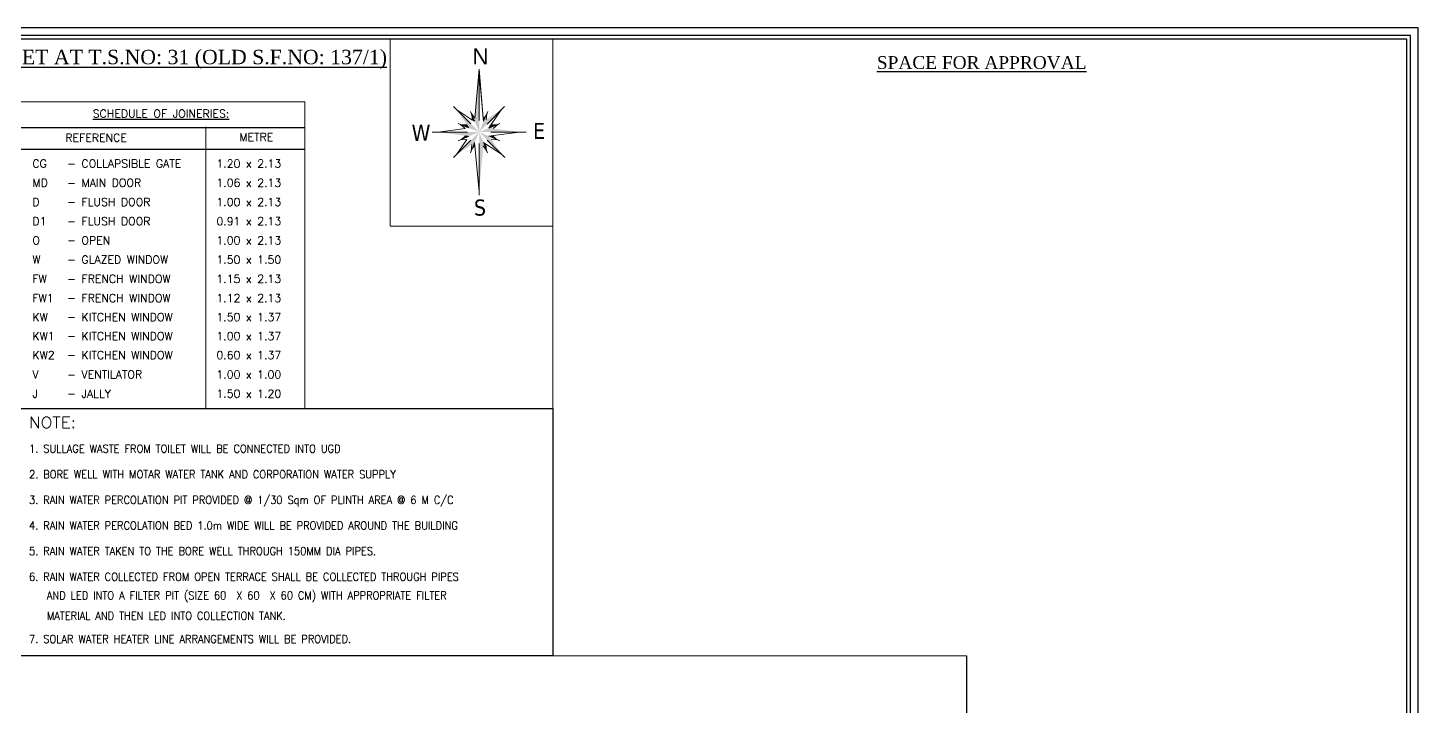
# Model space of a CAD drawing. Header units: metres. Extents: x 6 to 169, y 61 to 125.
# Drawn here: x 67.52 to 110.95, y 103.32 to 124.51 of the extents above; entities that cross this region are included whole.
import ezdxf
from ezdxf.enums import TextEntityAlignment as Align

# ---------------------------------------------------------------- set-up
doc = ezdxf.new("R2010")
doc.units = ezdxf.units.M
doc.header["$MEASUREMENT"] = 0
doc.layers.get('0').update_dxf_attribs({"lineweight": 5})
doc.layers.add('NORTH_DIRECTION', color=7, linetype='Continuous', lineweight=0)
doc.styles.add('Isa-', font='times.ttf')
doc.styles.add('ROMAND', font='romand.shx', dxfattribs={"width": 0.75})
doc.styles.add('SEN', font='tahoma.ttf', dxfattribs={"height": 1})
doc.styles.get("Standard").update_dxf_attribs({"font": 'arial.ttf'})

msp = doc.modelspace()

# ---------------------------------------------------------------- linework, layer by layer
for p, q in [((83.91952, 104.89193), (83.91952, 124.16383)), ((81.61394, 123.21966), (81.61789, 121.61337)), ((81.7435, 121.69109), (81.61418, 123.12289)), ((80.81365, 122.05651), (81.35687, 121.51596)), ((82.41026, 122.06044), (81.86974, 121.50755)), ((80.92036, 121.95033), (81.38559, 121.64183)), ((81.34624, 121.903), (81.47279, 121.59366)), ((81.48223, 121.69045), (81.37085, 121.84284)), ((81.47279, 121.59366), (81.38559, 121.64183)), ((81.75341, 121.59435), (81.7435, 121.69109)), ((81.88812, 121.90433), (81.75341, 121.59435)), ((81.85926, 121.83653), (81.84038, 121.64295)), ((81.99556, 121.49818), (82.3059, 121.95369)), ((73.07735, 112.63173), (73.07735, 121.41653)), ((80.14796, 121.25172), (81.25107, 121.25444)), ((81.18305, 121.37039), (80.34149, 121.2522)), ((80.96615, 121.52925), (81.28485, 121.39232)), ((81.17832, 121.37345), (81.02608, 121.5035)), ((81.91843, 121.38188), (81.99556, 121.49818)), ((82.26643, 121.52788), (81.94744, 121.39162)), ((81.9768, 121.25623), (83.08959, 121.25897)), ((82.05393, 121.37253), (82.20644, 121.50226)), ((82.05448, 121.14998), (82.88639, 121.25847)), ((81.35813, 121.00311), (80.81759, 120.4599)), ((80.92376, 120.5666), (81.23479, 121.02484)), ((81.28361, 121.12138), (80.96368, 120.98737)), ((81.23479, 121.02484), (81.02338, 121.01238)), ((81.47444, 120.92599), (81.34943, 120.60636)), ((81.38749, 120.86771), (81.37181, 120.66356)), ((81.47444, 120.92599), (81.48435, 120.82925)), ((81.48435, 120.82925), (81.6137, 119.38777)), ((81.61966, 120.89732), (81.61394, 119.29101)), ((81.74562, 120.82989), (81.85913, 120.66439)), ((81.75506, 120.92668), (81.88164, 120.60767)), ((81.75506, 120.92668), (81.84229, 120.86884)), ((81.84229, 120.86884), (82.31188, 120.56564)), ((81.87098, 121.00438), (82.4142, 120.46383)), ((81.91905, 121.13029), (82.05448, 121.14998)), ((81.94811, 121.12068), (82.26776, 120.986)), ((81.99673, 121.02404), (82.20811, 121.01113)), ((73.07735, 112.61818), (73.07735, 120.46481)), ((96.83492, 104.89193), (83.91952, 104.89193))]:
    msp.add_line(p, q)
at = {"lineweight": 25}
for p, q in [((67.22619, 121.40297), (76.17372, 121.40297)), ((67.22619, 120.72413), (76.17372, 120.72413))]:
    msp.add_line(p, q, dxfattribs=at)
at = {"lineweight": -3}
msp.add_line((96.83492, 104.89193), (96.83492, 64.86383), dxfattribs=at)
for points in [[(5.6191, 124.51383), (5.6191, 64.51383), (110.94606, 64.51383), (110.94606, 124.51383)], [(5.8591, 124.27383), (5.8591, 64.75383), (110.70606, 64.75383), (110.70606, 124.27383)], [(5.9691, 124.16383), (5.9691, 64.86383), (110.59606, 64.86383), (110.59606, 124.16383)], [(67.22619, 112.61818), (83.91952, 112.61818), (83.91952, 104.89193), (67.22619, 104.89193)]]:
    msp.add_lwpolyline(points, close=True, dxfattribs=at)
for points in [[(83.91952, 124.16383), (78.84098, 124.16383), (78.84098, 118.32084), (83.91952, 118.32084)], [(67.22619, 122.20459), (76.17372, 122.20459), (76.17372, 112.61818), (67.22619, 112.61818)]]:
    msp.add_lwpolyline(points, close=True)
for points in [[(81.61877, 121.25534), (81.61418, 123.12289), (81.47279, 121.59366)], [(81.61877, 121.25534), (80.92036, 121.95033), (81.30882, 121.38037)], [(81.47279, 121.59366), (81.38559, 121.64183), (81.37085, 121.84284)], [(81.61877, 121.25534), (82.3059, 121.95369), (81.75341, 121.59435)], [(81.75341, 121.59435), (81.7435, 121.69109), (81.85984, 121.83926)], [(81.61877, 121.25534), (80.34149, 121.2522), (81.29976, 121.12876)], [(81.61877, 121.25534), (80.92376, 120.5666), (81.47444, 120.92599)], [(81.31383, 121.38251), (81.23695, 121.49898), (81.02608, 121.5035)], [(81.61877, 121.25534), (81.6137, 119.38777), (81.75506, 120.92668)], [(81.61877, 121.25534), (82.88639, 121.25847), (81.91843, 121.38188)], [(81.61877, 121.25534), (82.31188, 120.56564), (81.91905, 121.13029)], [(81.91843, 121.38188), (81.99556, 121.49818), (82.20644, 121.50226)], [(81.31269, 121.13093), (81.17731, 121.1509), (81.02338, 121.01238)], [(81.47444, 120.92599), (81.48435, 120.82925), (81.37181, 120.66356)], [(81.75506, 120.92668), (81.84229, 120.86884), (81.85913, 120.66439)], [(81.91905, 121.13029), (82.05448, 121.14998), (82.20811, 121.01113)]]:
    msp.add_solid(points)
at = {"layer": 'NORTH_DIRECTION'}
msp.add_lwpolyline([(81.7435, 121.69109), (81.61394, 123.21966), (81.48223, 121.69045)], dxfattribs=at)

# ---------------------------------------------------------------- texts
at = {"lineweight": -3, "style": 'Isa-'}
for s, height, p in [('%%UPLAN SHOWING THE PROPOSED CONSTRUCTION OF RESIDENTIAL APARTMENT BUILDING AFTER DEMOLISHING THE EXISTING OLD BUILDING IN DOOR NO: 21, AROKIYASAMY PILLAI STREET AT T.S.NO: 31 (OLD S.F.NO: 137/1)', 0.45, (6.42895, 123.37646)), ('%%USPACE FOR APPROVAL', 0.4, (94.03865, 123.22933))]:
    msp.add_text(s, height=height, dxfattribs=at).set_placement(p)
at = {"lineweight": 25, "style": 'ROMAND'}
for s, p in [('%%USCHEDULE OF JOINERIES:', (69.54809, 121.70746)), ('REFERENCE', (68.69475, 120.95635)), ('METRE', (74.12733, 120.97688)), ('CG', (67.66385, 120.1473)), ('- COLLAPSIBLE GATE', (68.74624, 120.1473)), ('1.20 x 2.13', (73.41039, 120.1473)), ('MD', (67.66385, 119.5473)), ('- MAIN DOOR', (68.74624, 119.5473)), ('1.06 x 2.13', (73.41039, 119.5473)), ('D', (67.66385, 118.9473)), ('- FLUSH DOOR', (68.74624, 118.9473)), ('1.00 x 2.13', (73.41039, 118.9473)), ('D1', (67.66385, 118.3473)), ('- FLUSH DOOR', (68.74624, 118.3473)), ('0.91 x 2.13', (73.41039, 118.3473)), ('O', (67.66385, 117.7473)), ('- OPEN', (68.74624, 117.7473)), ('1.00 x 2.13', (73.41039, 117.7473)), ('W', (67.66385, 117.1473)), ('- GLAZED WINDOW', (68.74624, 117.1473)), ('1.50 x 1.50', (73.41039, 117.1473)), ('FW', (67.66385, 116.5473)), ('- FRENCH WINDOW', (68.74624, 116.5473)), ('1.15 x 2.13', (73.41039, 116.5473)), ('FW1', (67.66385, 115.9473)), ('- FRENCH WINDOW', (68.74624, 115.9473)), ('1.12 x 2.13', (73.41039, 115.9473)), ('KW', (67.66385, 115.3536)), ('- KITCHEN WINDOW', (68.74624, 115.3536)), ('1.50 x 1.37', (73.41039, 115.3536)), ('KW1', (67.66385, 114.7599)), ('- KITCHEN WINDOW', (68.74624, 114.7599)), ('1.00 x 1.37', (73.41039, 114.7599)), ('KW2', (67.66385, 114.16621)), ('- KITCHEN WINDOW', (68.74624, 114.16621)), ('0.60 x 1.37', (73.41039, 114.16621)), ('V', (67.66385, 113.5599)), ('- VENTILATOR', (68.74624, 113.5599)), ('1.00 x 1.00', (73.41039, 113.5599)), ('J', (67.66385, 112.9599)), ('- JALLY', (68.74624, 112.9599)), ('1.50 x 1.20', (73.41039, 112.9599))]:
    msp.add_text(s, height=0.25, dxfattribs=at).set_placement(p)
at = {"style": 'SEN', "oblique": 360}
for s, p in [('W', (79.80115, 121.23452, 0.88674)), ('E', (83.48736, 121.29338, 0.88674))]:
    msp.add_text(s, height=0.50267, rotation=0.141122, dxfattribs=at).set_placement(p, align=Align.MIDDLE_CENTER)
at = {"style": 'SEN'}
msp.add_text('S', height=0.50267, rotation=0.141122, dxfattribs=at).set_placement((81.64367, 118.89945, 0.88674), align=Align.MIDDLE_CENTER)
at = {"lineweight": -3, "style": 'ROMAND'}
for s, height, width, p in [('NOTE:', 0.35, 1.1, (67.55931, 112.01302)), ('1. SULLAGE WASTE FROM TOILET WILL BE CONNECTED INTO UGD', 0.25, 0.9, (67.55931, 111.24189)), ('2. BORE WELL WITH MOTAR WATER TANK AND CORPORATION WATER SUPPLY', 0.25, 0.9, (67.55931, 110.44189)), ('3. RAIN WATER PERCOLATION PIT PROVIDED @ 1/30 Sqm OF PLINTH AREA @ 6 M C/C', 0.25, 0.9, (67.55931, 109.64189)), ('4. RAIN WATER PERCOLATION BED 1.0m WIDE WILL BE PROVIDED AROUND THE BUILDING ', 0.25, 0.9, (67.55931, 108.84189)), ('5. RAIN WATER TAKEN TO THE BORE WELL THROUGH 150MM DIA PIPES.', 0.25, 0.9, (67.55931, 108.04189)), ('6. RAIN WATER COLLECTED FROM OPEN TERRACE SHALL BE COLLECTED THROUGH PIPES', 0.25, 0.9, (67.55931, 107.24189)), ('AND LED INTO A FILTER PIT (SIZE 60  X 60  X 60 CM) WITH APPROPRIATE FILTER  ', 0.25, 0.9, (68.1156, 106.65868)), ('MATERIAL AND THEN LED INTO COLLECTION TANK.', 0.25, 0.9, (68.1156, 106.02443)), ('7. SOLAR WATER HEATER LINE ARRANGEMENTS WILL BE PROVIDED.', 0.25, 0.9, (67.55931, 105.29599))]:
    msp.add_text(s, height=height, dxfattribs=dict(at, width=width)).set_placement(p)
at = {"insert": (81.40815, 123.86917), "char_height": 0.5, "attachment_point": 1}
msp.add_mtext_dynamic_manual_height_columns('N', width=0.8611107, gutter_width=1, heights=[0], dxfattribs=at)
at = {"layer": 'NORTH_DIRECTION', "insert": (81.40815, 123.86917), "char_height": 0.5, "attachment_point": 1}
msp.add_mtext_dynamic_manual_height_columns('N', width=0.8611107, gutter_width=1, heights=[0], dxfattribs=at)

doc.saveas('drawing.dxf')
